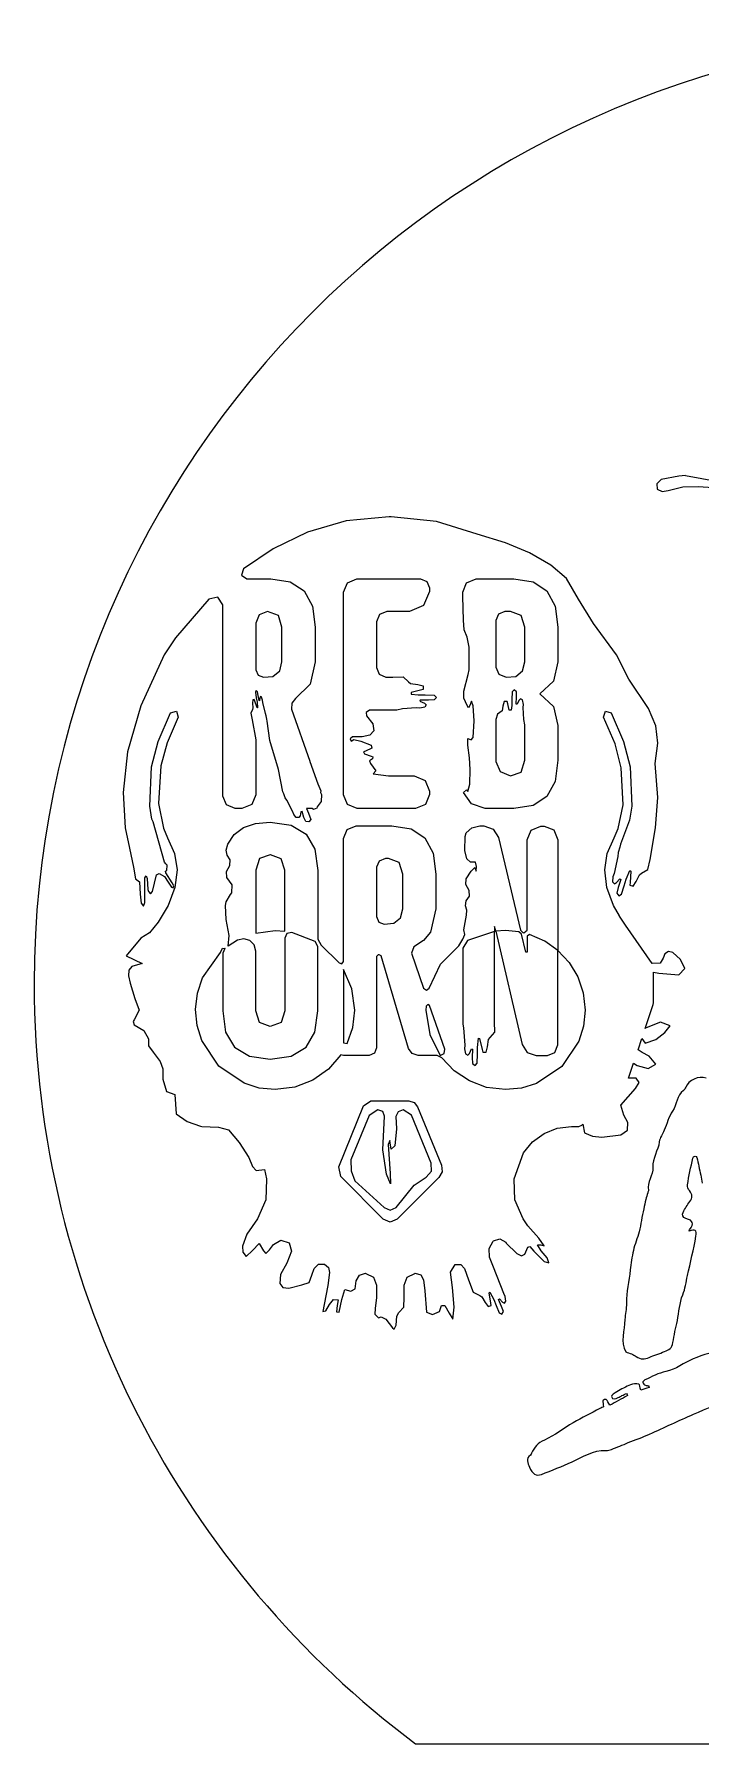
# Model space of a CAD drawing. Extents: x 41.4 to 91.4, y 155.5 to 200.5.
# Drawn here: x 41.42 to 58.97, y 155.49 to 200.52 of the extents above; entities that cross this region are included whole.
import ezdxf

# ---------------------------------------------------------------- set-up
doc = ezdxf.new("R2010")
doc.units = 0
doc.layers.add('Layer_1', color=7, linetype='CONTINUOUS')

msp = doc.modelspace()

# ---------------------------------------------------------------- linework, layer by layer
at = {"layer": 'Layer_1', "color": 7}
for points in [[(58.572135, 188.904481), (58.396849, 188.880777), (57.933277, 188.799198), (57.811458, 188.679583), (57.820828, 188.54233), (57.957531, 188.47894), (58.115731, 188.504848), (58.497721, 188.600208), (58.900108, 188.612335), (59.302495, 188.585327), (59.410535, 188.648714), (59.329506, 188.749035), (59.00043, 188.814079), (58.566623, 188.89125), (58.572135, 188.904481), (58.572135, 188.904481)], [(50.76748, 187.813624), (49.639141, 187.703382), (48.621047, 187.405725), (47.717603, 186.969715), (46.931021, 186.444956), (46.880309, 186.279591), (47.02142, 186.178169), (47.65642, 186.176515), (48.16519, 186.09714), (48.528992, 185.858465), (48.747274, 185.46159), (48.820036, 184.905411), (48.820036, 183.995355), (48.691602, 183.407209), (48.306855, 183.023012), (48.202675, 182.905051), (48.199367, 182.749059), (48.679475, 181.372122), (48.679475, 181.371572), (48.887284, 180.775707), (48.966106, 180.59546), (48.965005, 180.551363), (48.983194, 180.498997), (48.982091, 180.312135), (48.870195, 180.171577), (48.865234, 180.134092), (48.773732, 180.098814), (48.745069, 180.12858), (48.718611, 180.126926), (48.595689, 180.126926), (48.642544, 180.004558), (48.703176, 179.840846), (48.657978, 179.775802), (48.575846, 179.787379), (48.525687, 179.891559), (48.473871, 180.047551), (48.444658, 180.04204), (48.423711, 179.940064), (48.388984, 179.888251), (48.320082, 179.889355), (48.254488, 179.971484), (48.236299, 180.040936), (48.078099, 180.347966), (48.031798, 180.409702), (47.991559, 180.514982), (47.970612, 180.570103), (47.851548, 181.160455), (47.626103, 181.921685), (47.554995, 182.429905), (47.546728, 182.478964), (47.52964, 182.57377), (47.510347, 182.634956), (47.444203, 182.921036), (47.436484, 182.981672), (47.408925, 183.063801), (47.379159, 183.08089), (47.364275, 183.046716), (47.355455, 182.968441), (47.342778, 182.970645), (47.321281, 183.109552), (47.299784, 183.206016), (47.265057, 183.234678), (47.245764, 183.192235), (47.271119, 183.045062), (47.290965, 182.929856), (47.304192, 182.780478), (47.291515, 182.778272), (47.230329, 182.956314), (47.214897, 182.999311), (47.175208, 182.992145), (47.173555, 182.89954), (47.182374, 182.777171), (47.17135, 182.738035), (47.130561, 182.641572), (47.165285, 182.467937), (47.258441, 181.93822), (47.258992, 181.93822), (47.258992, 180.491831), (47.152058, 180.233863), (46.89409, 180.126926), (46.71329, 180.126926), (46.48178, 180.22284), (46.385869, 180.454349), (46.385869, 185.495764), (46.254128, 185.691996), (46.021515, 185.644591), (45.147286, 184.620435), (44.849079, 184.179463), (44.22841, 182.83615), (43.883351, 181.625131), (43.763187, 180.550813), (43.815, 179.618156), (43.929102, 179.088436), (44.03714, 178.585731), (44.09171, 178.273189), (44.19644, 178.197675), (44.211875, 177.871353), (44.238884, 177.634882), (44.300069, 177.560468), (44.339205, 177.649216), (44.33259, 178.235707), (44.339758, 178.299097), (44.372279, 178.358629), (44.400941, 178.283662), (44.419131, 177.996479), (44.429604, 177.940257), (44.487482, 177.879072), (44.535437, 177.939704), (44.647335, 178.383984), (44.711826, 178.417608), (44.849632, 178.334925), (44.94885, 178.19216), (45.040903, 178.061523), (45.08555, 178.04223), (45.098781, 178.094596), (45.059645, 178.175625), (44.890972, 178.433593), (44.876641, 178.478243), (44.911919, 178.498637), (44.921289, 178.63589), (44.888215, 178.669514), (44.857899, 178.719673), (44.555833, 179.775252), (44.519452, 179.850216), (44.521659, 179.850769), (44.469843, 180.188112), (44.51394, 181.226602), (44.687022, 181.895226), (45.008933, 182.646533), (45.171541, 182.692834), (45.21233, 182.532981), (44.920738, 181.861602), (44.755923, 181.254715), (44.698048, 180.262526), (44.827582, 179.610437), (44.932312, 179.354673), (45.118074, 178.946775), (45.183668, 178.510764), (45.128547, 178.052153), (44.953259, 177.578107), (44.686471, 177.13438), (44.459923, 176.852708), (44.231718, 176.710494), (43.844216, 176.24527), (44.270303, 176.049035), (43.995247, 175.965252), (43.911464, 175.867688), (43.904848, 175.719408), (43.952253, 175.525381), (44.074072, 175.125751), (44.18652, 174.814866), (44.051471, 174.565715), (44.027217, 174.521067), (44.056433, 174.433976), (44.312197, 174.277981), (44.431258, 174.061353), (44.434565, 173.876147), (44.558037, 173.712436), (44.73553, 173.463284), (44.811597, 173.27091), (44.807186, 173.001919), (44.910265, 172.672292), (45.126893, 172.591813), (45.159964, 172.090208), (45.453763, 171.883503), (45.798272, 171.761132), (45.832999, 171.75562), (46.278382, 171.73688), (46.541312, 171.668529), (46.818573, 171.328979), (47.071029, 170.936515), (47.174658, 170.697286), (47.267261, 170.595864), (47.486093, 170.617361), (47.540664, 170.378686), (47.542317, 170.367659), (47.522474, 169.819753), (47.300885, 169.318145), (47.02252, 168.913004), (46.908421, 168.602119), (46.920548, 168.445574), (47.003231, 168.329817), (47.170797, 168.483606), (47.343881, 168.669918), (47.457981, 168.479748), (47.517513, 168.408642), (47.621142, 168.501245), (47.71981, 168.644563), (47.917145, 168.763074), (48.136528, 168.692518), (48.139835, 168.68921), (48.193302, 168.46707), (48.073688, 168.14957), (47.912184, 167.857425), (47.892341, 167.620954), (47.970612, 167.511813), (48.124951, 167.49142), (48.469463, 167.584023), (48.658529, 167.647966), (48.733493, 167.84034), (48.797986, 168.011214), (48.905473, 168.125316), (49.062569, 168.130278), (49.066427, 168.128624), (49.168953, 168.042083), (49.195965, 167.910895), (49.150764, 167.56418), (49.0532, 167.060368), (49.020126, 166.883428), (49.102258, 166.895005), (49.196515, 167.060368), (49.306757, 167.197621), (49.423063, 167.184943), (49.40322, 167.037217), (49.384481, 166.869097), (49.450625, 166.865239), (49.525039, 167.194313), (49.602209, 167.458346), (49.763164, 167.414249), (49.872305, 167.475985), (49.899866, 167.688202), (49.984753, 167.837032), (50.149015, 167.885537), (50.153976, 167.884987), (50.35627, 167.783012), (50.437299, 167.571895), (50.437299, 167.249987), (50.402575, 166.96115), (50.389897, 166.807911), (50.487461, 166.716963), (50.555813, 166.741767), (50.676528, 166.678377), (50.855674, 166.445764), (50.903076, 166.416548), (50.955993, 166.516319), (50.968673, 166.753894), (51.027101, 166.85697), (51.150574, 166.994774), (51.163801, 167.249987), (51.163801, 167.571895), (51.245381, 167.783012), (51.447127, 167.884987), (51.452089, 167.885537), (51.598711, 167.842544), (51.673675, 167.710252), (51.71116, 167.424172), (51.753603, 166.863035), (51.907942, 166.799645), (52.090947, 166.880674), (52.144414, 167.038871), (52.229853, 167.037217), (52.349465, 166.836577), (52.448686, 166.678377), (52.48341, 166.992569), (52.432701, 167.509609), (52.380334, 167.911996), (52.504357, 168.118151), (52.507114, 168.119254), (52.651533, 168.114293), (52.750201, 168.00901), (52.859892, 167.716314), (52.977852, 167.38724), (53.153138, 167.3007), (53.204951, 167.265422), (53.293699, 167.114938), (53.374727, 167.008555), (53.449691, 167.038871), (53.441425, 167.103915), (53.397878, 167.372356), (53.418825, 167.386137), (53.524658, 167.193763), (53.586944, 167.039974), (53.66687, 166.844843), (53.736875, 166.813976), (53.774357, 166.881224), (53.729709, 167.014066), (53.650334, 167.195967), (53.670177, 167.211402), (53.75231, 167.128719), (53.807431, 167.103915), (53.844362, 167.152423), (53.823966, 167.274792), (53.785934, 167.352513), (53.513632, 168.045391), (53.513081, 168.044841), (53.41276, 168.312729), (53.397325, 168.538176), (53.508673, 168.735512), (53.512531, 168.73937), (53.682305, 168.797248), (53.836646, 168.705746), (53.851528, 168.684249), (54.125481, 168.404231), (54.254465, 168.347456), (54.337148, 168.3899), (54.422034, 168.5707), (54.472197, 168.594401), (54.579684, 168.471479), (54.849779, 168.194218), (54.972701, 168.165556), (54.9275, 168.297297), (54.76875, 168.481952), (54.676147, 168.63464), (54.761584, 168.632436), (54.849779, 168.605977), (54.711425, 168.814887), (54.422034, 169.137348), (54.297461, 169.317595), (54.075872, 169.819753), (54.056029, 170.367109), (54.057683, 170.378686), (54.307935, 171.056129), (54.545507, 171.349375), (54.845368, 171.569311), (55.192083, 171.707665), (55.566908, 171.75562), (55.765347, 171.75562), (55.841965, 171.784285), (55.871181, 171.81019), (55.913624, 171.586397), (56.122536, 171.496548), (56.366173, 171.471193), (56.863369, 171.535134), (57.039205, 171.655298), (57.05519, 171.858145), (56.947153, 172.048315), (56.863369, 172.31841), (57.251425, 172.75277), (57.346232, 172.91207), (57.272922, 173.030581), (57.070625, 173.027827), (57.202917, 173.422495), (57.294969, 173.355797), (57.588768, 173.27973), (57.787204, 173.394383), (57.611368, 173.603845), (57.42671, 173.703063), (57.321981, 173.776376), (57.421749, 174.074583), (57.50884, 173.948907), (57.788308, 174.044817), (58.024228, 174.231129), (58.168094, 174.402557), (57.913984, 174.503979), (57.532544, 174.355152), (57.509393, 174.335859), (57.72216, 174.969758), (57.728225, 175.006137), (57.728225, 175.817526), (57.868786, 175.794375), (58.395195, 175.750278), (58.553945, 175.91454), (58.439293, 176.148256), (58.233138, 176.335118), (58.119035, 176.366535), (58.027536, 176.299841), (57.985643, 176.185738), (57.901857, 176.052896), (57.695152, 176.050139), (56.994558, 177.059414), (56.830846, 177.295334), (56.828092, 177.299192), (56.828642, 177.299192), (56.672647, 177.577557), (56.497361, 178.052153), (56.442791, 178.510214), (56.507834, 178.946775), (56.693593, 179.354123), (56.795568, 179.599964), (56.925656, 180.224493), (56.880455, 181.199591), (56.715643, 181.829632), (56.41027, 182.538493), (56.459879, 182.695592), (56.616975, 182.64598), (56.939437, 181.895226), (57.111965, 181.226049), (57.156062, 180.187562), (57.097634, 179.822104), (57.098187, 179.822104), (56.861716, 179.188207), (56.839666, 179.11269), (56.797222, 178.968825), (56.788403, 178.868503), (56.693043, 178.419262), (56.659419, 178.330517), (56.650599, 178.193814), (56.697451, 178.144205), (56.756983, 178.176728), (56.839666, 178.275396), (56.86392, 178.260512), (56.795568, 178.052703), (56.761394, 177.902773), (56.811003, 177.832217), (56.885967, 177.872456), (56.953215, 178.095147), (57.005581, 178.270435), (57.102045, 178.492575), (57.126849, 178.479344), (57.109761, 178.180036), (57.108107, 178.107274), (57.195201, 178.081368), (57.274576, 178.205941), (57.356155, 178.380126), (57.410725, 178.424223), (57.574987, 178.51848), (57.643339, 178.78582), (57.783897, 179.61981), (57.837366, 180.415214), (57.768465, 181.315347), (57.837366, 181.854437), (57.788858, 182.303125), (57.597034, 182.761736), (57.077791, 183.533989), (56.749267, 184.178909), (56.150645, 185.003529), (55.751566, 185.640733), (55.43627, 186.186438), (55.027271, 186.535355), (54.466685, 186.867186), (53.828927, 187.126811), (53.088647, 187.355563), (52.01598, 187.689048), (50.818189, 187.813074), (50.76748, 187.813074), (50.76748, 187.813624), (50.76748, 187.813624)], [(49.916402, 186.179823), (51.589892, 186.179823), (51.759666, 186.109267), (51.830221, 185.93894), (51.830221, 185.849092), (51.674779, 185.474267), (51.299951, 185.318825), (50.707948, 185.318825), (50.517778, 185.24), (50.438953, 185.04983), (50.438953, 183.841016), (50.509509, 183.664627), (50.681489, 183.585802), (50.861186, 183.585802), (51.136242, 183.595725), (51.273493, 183.465638), (51.331371, 183.425399), (51.521541, 183.396186), (51.663202, 183.355947), (51.663202, 183.264444), (51.5932, 183.245702), (51.344048, 183.187274), (51.350113, 183.142626), (51.535872, 183.120026), (51.718326, 183.118925), (51.950936, 183.117822), (52.011021, 183.057186), (51.957551, 182.989388), (51.803763, 182.980018), (51.584931, 182.986631), (51.577765, 182.959622), (51.695725, 182.907809), (51.743681, 182.860404), (51.709506, 182.801425), (51.576111, 182.771106), (51.481301, 182.778272), (51.120808, 182.752366), (50.969774, 182.721497), (50.787323, 182.721497), (50.248786, 182.721497), (50.163897, 182.655903), (50.169961, 182.57377), (50.340839, 182.360453), (50.368951, 182.176345), (50.255399, 182.062243), (50.056409, 182.019799), (49.800645, 182.019799), (49.740563, 181.961924), (49.765368, 181.899084), (49.837577, 181.949797), (50.021132, 181.899084), (50.297292, 181.799866), (50.312173, 181.721592), (50.141849, 181.64332), (50.090586, 181.621824), (50.120352, 181.565599), (50.290676, 181.504414), (50.340285, 181.492286), (50.333673, 181.437716), (50.254848, 181.382595), (50.276895, 181.317001), (50.41911, 181.118012), (50.348555, 181.041944), (50.747083, 180.987374), (51.430039, 180.987374), (51.712814, 180.870517), (51.830221, 180.587742), (51.830221, 180.494035), (51.722734, 180.234414), (51.463112, 180.126926), (49.925772, 180.126926), (49.671111, 180.232209), (49.565828, 180.48687), (49.565828, 185.829249), (49.668354, 186.077297), (49.916402, 186.179823), (49.916402, 186.179823)], [(53.058881, 186.178719), (54.049964, 186.176515), (54.558737, 186.09714), (54.922539, 185.858465), (55.14027, 185.46159), (55.21303, 184.905411), (55.21303, 183.995355), (55.093416, 183.487135), (54.734576, 183.153099), (55.093416, 182.819614), (55.21303, 182.311394), (55.21303, 181.39803), (55.14027, 180.843508), (54.922539, 180.447184), (54.558737, 180.209609), (54.049964, 180.130234), (53.994293, 180.126926), (53.292045, 180.126926), (52.934856, 180.248194), (52.727047, 180.554671), (52.803117, 180.621368), (52.838945, 180.573964), (52.889658, 180.770195), (52.902335, 181.156047), (52.884146, 181.465278), (52.839496, 181.800417), (52.842253, 181.977356), (52.924936, 181.935466), (52.982814, 181.996649), (53.002657, 182.435967), (52.980057, 182.831741), (52.937063, 182.952456), (52.892412, 182.839457), (52.859342, 182.781029), (52.824064, 182.844419), (52.733112, 183.038447), (52.735869, 183.219797), (52.845561, 183.662423), (52.872019, 183.783688), (52.872019, 184.377348), (52.817999, 184.641381), (52.746893, 184.830998), (52.724843, 185.092274), (52.705, 185.709635), (52.705, 185.825391), (52.808629, 186.075643), (53.058881, 186.178719), (53.058881, 186.178719)], [(47.567122, 185.318825), (47.349393, 185.228423), (47.258992, 185.010144), (47.258992, 183.785342), (47.317973, 183.643681), (47.459635, 183.585252), (47.709336, 183.610057), (47.887379, 183.753925), (47.946908, 183.995355), (47.946908, 184.905411), (47.852101, 185.215195), (47.567122, 185.318825), (47.567122, 185.318825)], [(53.814596, 185.319375), (53.647027, 185.249923), (53.577575, 185.082353), (53.577575, 183.853693), (53.656397, 183.663524), (53.846016, 183.585252), (53.852078, 183.585252), (54.10233, 183.610057), (54.280373, 183.753925), (54.339905, 183.995355), (54.339905, 184.905411), (54.245095, 185.215746), (53.960669, 185.319375), (53.814596, 185.319375), (53.814596, 185.319375)], [(54.058233, 183.252868), (54.004766, 183.201055), (54.001458, 182.998207), (53.999254, 182.838907), (53.983819, 182.716535), (53.928699, 182.719843), (53.890664, 182.89017), (53.874678, 182.951353), (53.795303, 182.951906), (53.758925, 182.828434), (53.739632, 182.706062), (53.623326, 182.617317), (53.578125, 182.474552), (53.578125, 181.370468), (53.69002, 181.099823), (53.960118, 180.987374), (54.244545, 181.0899), (54.339905, 181.39803), (54.339905, 182.117917), (54.339905, 182.166975), (54.339905, 182.186818), (54.341008, 182.303125), (54.339355, 182.330687), (54.316754, 182.474002), (54.296908, 182.788194), (54.304077, 182.871427), (54.278719, 182.987734), (54.227456, 183.01805), (54.185563, 182.97671), (54.139812, 182.874735), (54.116111, 182.880797), (54.123277, 183.07152), (54.116661, 183.205466), (54.058233, 183.252868), (54.058233, 183.252868)], [(47.638231, 179.771394), (48.187791, 179.692019), (48.580257, 179.453341), (48.815625, 179.056466), (48.893897, 178.500291), (48.893897, 176.683485), (48.975478, 176.526389), (49.450625, 176.060612), (49.521731, 176.038012), (49.565828, 176.098647), (49.565828, 179.337034), (49.665049, 179.575159), (49.903724, 179.673277), (50.836932, 179.671623), (51.345702, 179.592248), (51.709506, 179.353573), (51.927235, 178.956698), (51.999995, 178.400519), (51.999995, 177.489912), (51.855576, 176.872551), (51.675329, 176.649861), (51.422323, 176.484496), (51.353421, 176.319131), (51.674779, 175.396397), (51.749743, 175.344583), (51.821402, 175.399704), (52.122366, 176.025885), (52.605229, 176.514262), (52.703897, 176.689547), (52.761775, 176.811368), (52.732562, 176.929879), (52.803668, 177.323447), (52.814691, 177.453534), (52.775005, 177.562675), (52.796502, 177.694964), (52.881389, 177.816232), (52.870916, 177.971124), (52.785478, 178.126016), (52.793194, 178.280908), (52.931548, 178.47769), (53.02305, 178.578012), (53.058881, 178.47769), (53.071559, 178.602266), (53.041242, 178.716368), (52.913359, 178.716368), (52.814141, 178.801255), (52.757366, 179.02615), (52.771698, 179.392158), (52.791541, 179.488068), (52.948637, 179.623117), (53.156445, 179.67438), (53.263382, 179.67438), (53.509774, 179.58839), (53.649784, 179.368454), (54.225802, 176.923814), (54.288092, 176.861528), (54.3151, 176.854912), (54.404395, 176.925468), (54.404395, 179.300103), (54.509678, 179.55642), (54.764342, 179.665561), (54.845368, 179.667765), (55.104992, 179.564136), (55.21303, 179.306168), (55.21303, 176.389136), (55.50848, 176.069982), (55.732827, 175.694604), (55.875592, 175.274028), (55.925751, 174.818174), (55.883308, 174.395941), (55.760936, 174.002924), (55.312248, 173.337058), (54.646381, 172.888369), (54.253364, 172.765998), (53.831132, 172.723555), (53.334488, 172.783086), (52.880285, 172.951757), (52.48341, 173.21579), (52.157091, 173.561402), (52.035826, 173.621484), (51.531464, 173.621484), (51.375468, 173.673297), (51.281211, 173.808897), (50.561875, 176.244717), (50.508958, 176.278341), (50.478642, 176.273933), (50.438953, 176.228182), (50.438953, 173.823231), (50.379974, 173.680466), (50.23776, 173.621484), (49.565828, 173.621484), (49.49803, 173.642981), (49.170057, 173.265399), (48.761605, 172.97546), (48.289216, 172.789149), (47.767765, 172.723555), (47.344432, 172.766548), (46.950314, 172.890574), (46.28224, 173.344774), (45.833549, 174.016705), (45.712834, 174.411926), (45.673145, 174.83526), (45.721654, 175.266862), (45.852842, 175.666492), (46.328542, 176.337323), (46.383662, 176.446464), (46.448156, 176.442052), (46.442644, 176.437644), (46.385869, 176.31858), (46.385869, 174.798328), (46.464141, 174.241049), (46.698958, 173.843074), (47.090322, 173.603845), (47.638231, 173.52447), (48.187791, 173.604949), (48.580257, 173.844174), (48.815625, 174.242153), (48.893897, 174.798328), (48.893897, 176.496073), (48.817829, 176.627814), (48.206533, 176.864835), (48.078099, 176.834519), (48.020772, 176.716008), (48.020772, 174.798328), (47.925411, 174.490751), (47.638231, 174.388225), (47.353801, 174.490751), (47.258992, 174.798328), (47.258992, 176.375355), (47.214344, 176.54072), (47.099691, 176.654823), (46.944249, 176.700574), (46.77668, 176.660885), (46.525877, 176.502135), (46.560605, 176.782703), (46.475715, 177.204383), (46.460833, 177.570391), (46.479576, 177.675121), (46.595329, 177.860882), (46.630607, 177.911042), (46.635568, 178.11885), (46.49115, 178.312878), (46.489496, 178.470525), (46.574936, 178.625417), (46.585409, 178.780309), (46.500519, 178.901577), (46.479023, 179.033315), (46.518711, 179.193169), (46.691793, 179.446175), (46.93598, 179.626975), (47.251826, 179.735563), (47.638231, 179.771394), (47.638231, 179.771394)], [(47.635473, 178.910947), (47.353251, 178.808421), (47.258992, 178.500841), (47.258992, 176.847747), (47.767215, 176.91224), (48.020772, 176.895702), (48.020772, 178.500841), (47.925965, 178.806767), (47.641535, 178.910947), (47.635473, 178.910947), (47.635473, 178.910947)], [(50.670466, 178.813933), (50.506754, 178.746132), (50.438953, 178.58187), (50.438953, 177.280453), (50.497935, 177.138789), (50.639596, 177.07981), (50.889298, 177.104614), (51.067341, 177.24848), (51.12687, 177.489912), (51.12687, 178.400519), (51.032063, 178.710303), (50.747634, 178.813933), (50.670466, 178.813933), (50.670466, 178.813933)], [(53.573714, 176.894601), (53.543951, 177.020828), (53.543951, 176.89019), (53.573714, 176.894601), (53.573714, 176.894601)], [(53.543951, 176.89019), (52.829576, 176.655373), (52.70445, 176.446464), (52.70445, 174.677613), (52.70445, 174.598789), (52.70445, 174.448858), (52.724293, 174.35019), (52.75902, 173.892683), (52.751855, 173.797323), (52.781067, 173.664481), (52.838945, 173.629753), (52.884697, 173.678259), (52.935409, 173.795669), (52.961314, 173.788503), (52.955252, 173.570221), (52.964622, 173.416433), (53.029666, 173.362412), (53.089198, 173.423048), (53.090298, 173.655658), (53.091402, 173.838112), (53.120064, 174.078441), (53.147076, 174.072379), (53.21322, 173.780784), (53.231409, 173.710229), (53.320157, 173.710782), (53.359293, 173.852443), (53.387955, 174.042613), (53.427091, 174.099938), (53.553871, 174.237191), (53.543951, 174.512798), (53.543951, 176.89019), (53.543951, 176.89019)], [(55.21303, 176.389136), (54.86356, 176.638284), (54.465581, 176.812469), (54.404395, 176.768372), (54.404395, 176.347243), (54.362505, 176.342284), (54.250607, 176.81688), (54.182258, 176.882474), (53.831132, 176.91224), (53.573714, 176.894601), (54.271553, 173.912526), (54.404395, 173.703063), (54.638662, 173.621484), (54.933562, 173.621484), (55.131451, 173.703063), (55.21303, 173.900952), (55.21303, 176.389136), (55.21303, 176.389136)], [(49.565828, 175.886981), (49.565828, 173.958827), (49.665599, 173.93623), (49.810568, 174.359563), (49.861281, 174.818174), (49.78356, 175.382065), (49.565828, 175.886981), (49.565828, 175.886981)], [(51.782266, 174.969205), (51.740373, 174.923454), (51.737065, 174.818174), (51.836836, 174.180417), (52.114097, 173.622034), (52.217726, 173.675504), (52.233711, 173.790707), (51.834632, 174.936685), (51.782266, 174.969205), (51.782266, 174.969205)], [(50.286818, 172.426451), (50.614241, 172.426451), (50.797243, 172.426451), (50.798346, 172.426451), (50.981901, 172.426451), (51.286723, 172.426451), (51.425077, 172.384558), (51.516029, 172.272109), (52.143863, 170.73036), (52.160399, 170.558382), (52.078269, 170.405694), (50.983555, 169.313187), (50.798346, 169.236566), (50.613138, 169.313187), (49.491965, 170.434357), (49.439601, 170.693428), (50.091687, 172.29526), (50.286818, 172.426451), (50.286818, 172.426451)], [(50.467618, 172.193838), (50.238863, 172.040049), (49.763714, 170.872022), (49.766471, 170.587595), (49.862382, 170.322461), (50.639046, 169.615802), (50.798346, 169.549658), (50.957096, 169.615802), (51.424527, 170.208359), (51.744784, 170.415064), (51.886445, 170.578776), (51.871011, 170.783827), (51.356175, 172.048868), (51.140651, 172.193838), (51.009463, 172.142575), (50.947173, 172.015795), (50.960954, 171.688925), (50.915756, 171.245195), (50.817089, 171.153693), (50.793938, 171.323467), (50.782361, 171.384653), (50.74598, 171.275512), (50.793938, 170.513732), (50.804961, 170.246394), (50.698025, 170.497197), (50.602665, 171.134401), (50.647865, 172.028472), (50.598256, 172.145882), (50.467618, 172.193838), (50.467618, 172.193838)]]:
    msp.add_lwpolyline(points, dxfattribs=at)
at = {"layer": 'Layer_1', "color": 1}
msp.add_lwpolyline([(51.463664, 155.493119), (81.384181, 155.493119)], dxfattribs=at)
for points in [[(66.424199, 200.524649), (52.617182, 200.524649), (41.423828, 189.331848), (41.423828, 175.524832)], [(41.423828, 175.524832), (41.423828, 167.327687), (45.369075, 160.052419), (51.463664, 155.493119)]]:
    msp.add_open_spline(points, degree=3, dxfattribs=at)
at = {"layer": 'Layer_1', "color": 7}
for points in [[(59.112325, 173.030031), (58.919708, 173.099175), (58.643331, 172.972506), (58.574892, 172.786944)], [(58.521425, 172.703158), (58.332686, 172.572278), (58.346755, 172.333823), (58.22928, 172.161314)], [(58.574892, 172.786944), (58.563603, 172.756253), (58.546469, 172.720447), (58.521425, 172.703158)], [(58.22928, 172.161314), (58.12768, 172.012089), (58.082965, 171.823328), (58.010998, 171.653647)], [(58.010998, 171.653647), (57.967959, 171.552044), (57.893413, 171.455804), (57.88036, 171.351029)], [(57.88036, 171.351029), (57.851785, 171.118195), (57.694291, 170.918941), (57.713341, 170.677994)], [(57.713341, 170.677994), (57.730274, 170.46421), (57.540237, 170.29155), (57.597034, 170.070005)], [(58.620643, 170.21277), (58.660507, 170.45054), (58.711152, 170.685989), (58.762305, 170.921631)], [(58.762305, 170.921631), (58.766538, 170.94243), (58.797252, 170.96564), (58.820183, 170.972343)], [(58.820183, 170.972343), (58.832544, 170.976238), (58.866109, 170.950132), (58.870342, 170.933207)], [(58.870342, 170.933207), (58.905973, 170.780457), (58.938363, 170.627507), (58.970113, 170.474046)], [(58.970113, 170.474046), (58.984591, 170.40349), (58.991619, 170.330773), (59.009249, 170.261276)], [(57.524275, 169.826919), (57.504886, 169.747191), (57.488847, 169.66647), (57.471908, 169.586036)], [(57.574987, 170.002204), (57.557348, 169.943996), (57.538739, 169.885833), (57.524275, 169.826919)], [(57.597034, 170.070005), (57.60234, 170.050617), (57.582043, 170.025135), (57.574987, 170.002204)], [(58.504887, 169.49178), (58.555334, 169.590908), (58.616209, 169.686245), (58.681826, 169.776206)], [(58.673007, 170.06394), (58.640198, 170.10169), (58.612882, 170.166556), (58.620643, 170.21277)], [(58.681826, 169.776206), (58.756615, 169.878512), (58.759028, 169.965871), (58.673007, 170.06394)], [(57.471908, 169.586036), (57.450375, 169.483378), (57.428982, 169.38092), (57.408521, 169.277909)], [(58.580404, 169.33303), (58.497501, 169.361602), (58.468198, 169.419108), (58.504887, 169.49178)], [(58.677418, 169.033719), (58.79842, 169.210108), (58.782193, 169.263885), (58.580404, 169.33303)], [(57.348989, 168.981906), (57.302423, 168.816453), (57.23621, 168.655431), (57.197405, 168.488567)], [(57.408521, 169.277909), (57.388766, 169.179131), (57.376506, 169.078567), (57.348989, 168.981906)], [(58.843884, 168.865049), (58.872459, 169.030502), (58.827712, 169.05008), (58.66474, 168.99293)], [(58.66474, 168.99293), (58.668974, 169.008452), (58.670362, 169.023489), (58.677418, 169.033719)], [(57.197405, 168.488567), (57.158247, 168.320292), (57.139307, 168.14775), (57.116376, 167.975936)], [(58.622847, 167.825455), (58.6994, 168.171177), (58.784617, 168.515799), (58.843884, 168.865049)], [(57.116376, 167.975936), (57.077218, 167.684547), (57.015349, 167.391804), (57.016055, 167.100057)], [(58.497721, 167.321093), (58.562985, 167.47949), (58.5851, 167.656122), (58.622847, 167.825455)], [(57.016055, 167.100057), (57.016337, 166.950479), (56.98177, 166.810691), (56.974715, 166.6657)], [(58.355507, 166.639792), (58.404543, 166.866628), (58.406705, 167.099901), (58.497721, 167.321093)], [(56.974715, 166.6657), (56.96097, 166.376775), (56.853006, 166.085953), (57.000069, 165.815725)], [(58.239753, 166.059912), (58.264081, 166.254999), (58.313879, 166.447175), (58.355507, 166.639792)], [(57.000069, 165.815725), (57.098142, 165.77445), (57.199544, 165.752908), (57.272922, 165.696111)], [(57.612469, 165.671307), (57.744761, 165.729515), (57.883645, 165.773544), (58.019817, 165.823992)], [(58.019817, 165.823992), (58.132001, 165.865619), (58.221761, 165.916332), (58.239753, 166.059912)], [(59.591332, 165.915494), (59.318988, 165.818833), (59.040293, 165.738247), (58.771124, 165.633825)], [(57.272922, 165.696111), (57.38828, 165.607211), (57.491114, 165.618048), (57.612469, 165.671307)], [(58.050134, 165.297582), (57.859986, 165.263363), (57.682452, 165.157419), (57.501124, 165.07875)], [(58.771124, 165.633825), (58.524885, 165.537869), (58.327064, 165.347324), (58.050134, 165.297582)], [(57.125746, 164.950316), (56.999804, 164.899164), (56.879575, 164.831741), (56.761394, 164.764007)], [(57.34127, 164.967405), (57.27142, 164.978694), (57.190657, 164.976422), (57.125746, 164.950316)], [(57.393086, 164.805898), (57.370847, 164.879981), (57.362437, 164.96423), (57.34127, 164.967405)], [(57.612469, 164.881415), (57.5338, 164.854265), (57.455175, 164.827417), (57.393086, 164.805898)], [(57.501124, 165.07875), (57.475018, 165.067828), (57.438507, 165.025325), (57.443799, 165.008745)], [(57.443799, 165.008745), (57.452604, 164.98017), (57.487476, 164.955168), (57.517109, 164.939293)], [(57.517109, 164.939293), (57.54217, 164.926254), (57.575473, 164.928458), (57.604753, 164.923858)], [(57.604753, 164.923858), (57.607575, 164.909747), (57.610014, 164.895526), (57.612469, 164.881415)], [(56.409167, 164.373194), (56.385883, 164.360156), (56.351334, 164.341024), (56.317114, 164.323035)], [(56.395386, 164.53856), (56.391152, 164.487054), (56.402478, 164.434225), (56.409167, 164.373194)], [(56.480826, 164.562261), (56.468831, 164.57355), (56.396444, 164.549849), (56.395386, 164.53856)], [(56.581147, 164.412881), (56.538097, 164.480267), (56.516103, 164.528394), (56.480826, 164.562261)], [(57.04527, 164.66534), (56.884403, 164.577851), (56.724367, 164.49085), (56.581147, 164.412881)], [(56.761394, 164.764007), (56.707066, 164.732963), (56.616687, 164.674422), (56.623037, 164.645494)], [(56.623037, 164.645494), (56.647026, 164.534722), (56.732156, 164.587728), (56.797773, 164.612423)], [(56.797773, 164.612423), (56.83305, 164.625462), (56.86403, 164.648957), (56.897544, 164.66589)], [(56.897544, 164.66589), (56.936702, 164.685307), (56.976543, 164.702666), (57.016055, 164.721011)], [(57.016055, 164.721011), (57.025594, 164.702666), (57.035387, 164.684037), (57.04527, 164.66534)], [(58.783801, 164.176963), (59.130229, 164.327246), (59.482301, 164.464499), (59.833315, 164.605257)], [(55.612659, 163.949861), (55.357954, 163.8024), (55.125606, 163.607447), (54.857495, 163.494558)], [(56.317114, 164.323035), (56.081811, 164.199207), (55.842318, 164.082858), (55.612659, 163.949861)], [(57.62625, 163.652204), (58.0136, 163.824007), (58.395393, 164.008335), (58.783801, 164.176963)], [(54.857495, 163.494558), (54.675461, 163.418005), (54.592096, 163.299339), (54.51519, 163.147292)], [(57.063459, 163.426206), (57.251137, 163.502056), (57.441747, 163.570363), (57.62625, 163.652204)], [(54.489285, 163.095478), (54.356641, 163.002698), (54.417186, 162.885796), (54.459519, 162.78349)], [(54.51519, 163.147292), (54.506385, 163.129653), (54.503396, 163.105003), (54.489285, 163.095478)], [(55.5851, 162.920743), (55.874025, 163.046685), (56.137638, 163.2436), (56.478068, 163.217847)], [(56.478068, 163.217847), (56.524635, 163.214319), (56.57548, 163.229785), (56.620283, 163.247063)], [(56.620283, 163.247063), (56.769155, 163.304213), (56.915293, 163.366942), (57.063459, 163.426206)], [(54.459519, 162.78349), (54.536425, 162.598635), (54.636458, 162.536391), (54.777569, 162.590013)], [(54.777569, 162.590013), (55.049561, 162.692671), (55.3184, 162.804327), (55.5851, 162.920743)]]:
    msp.add_open_spline(points, degree=3, dxfattribs=at)

doc.saveas('drawing.dxf')
